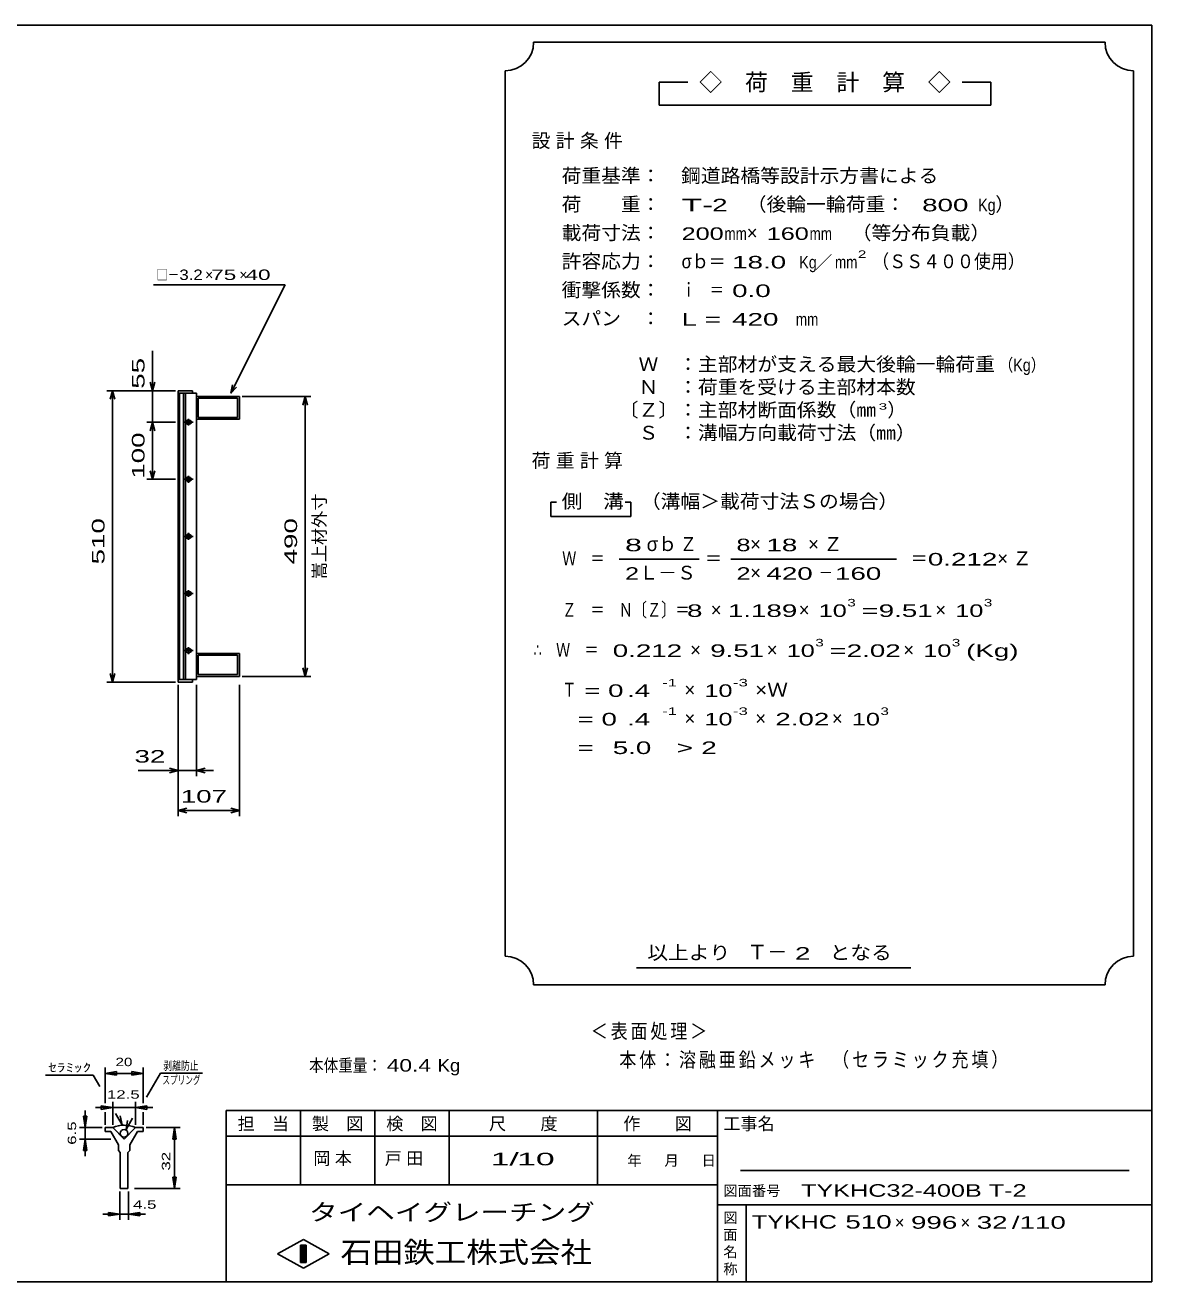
# Model space of a CAD drawing. Units: millimetres, scale not verified. Extents: x -1820 to 1736, y -1282 to 1048.
# Drawn here: x -236 to 1736, y -1152 to 1048 of the extents above; entities that cross this region are included whole.
import ezdxf
from ezdxf.enums import TextEntityAlignment as Align

# ---------------------------------------------------------------- set-up
doc = ezdxf.new("R2010")
doc.units = ezdxf.units.MM
doc.header["$LTSCALE"] = 10
for name, color, linetype, lineweight in [('CADPAC_LAYER_0000', 150, 'Continuous', 25), ('CADPAC_LAYER_0016', 3, 'Continuous', 25), ('CADPAC_LAYER_0022', 2, 'Continuous', 25), ('CADPAC_LAYER_0032', 4, 'Continuous', 25)]:
    doc.layers.add(name, color=color, linetype=linetype, lineweight=lineweight)
doc.styles.add('ベクトル', font='')
doc.styles.get('ベクトル').set_extended_font_data('ベクトル')

msp = doc.modelspace()

# ---------------------------------------------------------------- linework, layer by layer
at = {"layer": 'CADPAC_LAYER_0000'}
for p, q in [((-1724, 1048.5), (1736, 1048.5)), ((1736, 1048.5), (1736, -1151.5)), ((1736, -851.5), (116, -851.5)), ((116, -851.5), (116, -1151.5)), ((246, -851.5), (246, -981.5)), ((376, -981.5), (376, -851.5)), ((506, -851.5), (506, -981.5)), ((766, -981.5), (766, -851.5)), ((976, -851.5), (976, -1151.5)), ((976, -896.5), (116, -896.5)), ((1696, -956.5), (1016, -956.5)), ((116, -981.5), (976, -981.5)), ((976, -1016.5), (1736, -1016.5)), ((1026, -1151.5), (1026, -1016.5)), ((206, -1102.5), (251, -1077.5)), ((251, -1077.5), (296, -1102.5)), ((246, -1087.5), (256, -1087.5)), ((246, -1117.5), (246, -1087.5)), ((246, -1087.5), (248, -1087.5)), ((248, -1087.5), (248, -1117.5)), ((250, -1117.5), (250, -1087.5)), ((250, -1087.5), (252, -1087.5)), ((252, -1087.5), (252, -1117.5)), ((254, -1117.5), (254, -1087.5)), ((254, -1087.5), (256, -1087.5)), ((256, -1087.5), (256, -1117.5)), ((256, -1087.5), (256, -1117.5)), ((251, -1127.5), (206, -1102.5)), ((256, -1117.5), (246, -1117.5)), ((248, -1117.5), (250, -1117.5)), ((296, -1102.5), (251, -1127.5)), ((252, -1117.5), (254, -1117.5)), ((1736, -1151.5), (-1724, -1151.5))]:
    msp.add_line(p, q, dxfattribs=at)
at = {"layer": 'CADPAC_LAYER_0016'}
for p, q in [((57, 408.5), (32, 408.5)), ((32, 408.5), (32, 404)), ((32, 404), (57, 404)), ((32, 404), (32, -97)), ((64, 404), (32, 404)), ((34, 404), (34, -97)), ((41, -97), (41, 404)), ((45, 404), (45, -97)), ((57, 404), (57, 408.5)), ((64, -97), (64, 404)), ((64, 398.5), (139, 398.5)), ((64, 358.5), (64, 398.5)), ((139, 398.5), (139, 358.5)), ((67, 395.5), (136, 395.5)), ((67, 361.5), (67, 395.5)), ((136, 395.5), (136, 361.5)), ((42, 353.5), (58, 353.5)), ((52, 356.5), (48, 356.5)), ((50, 359.5), (50, 347.5)), ((139, 358.5), (64, 358.5)), ((136, 361.5), (67, 361.5)), ((48, 350.5), (52, 350.5)), ((42, 253.5), (58, 253.5)), ((52, 256.5), (48, 256.5)), ((48, 250.5), (52, 250.5)), ((50, 259.5), (50, 247.5)), ((52, 156.5), (48, 156.5)), ((50, 159.5), (50, 147.5)), ((42, 153.5), (58, 153.5)), ((48, 150.5), (52, 150.5)), ((42, 53.5), (58, 53.5)), ((52, 56.5), (48, 56.5)), ((48, 50.5), (52, 50.5)), ((50, 59.5), (50, 47.5)), ((52, -43.5), (48, -43.5)), ((50, -40.5), (50, -52.5)), ((42, -46.5), (58, -46.5)), ((48, -49.5), (52, -49.5)), ((139, -51.5), (64, -51.5)), ((64, -51.5), (64, -91.5)), ((136, -54.5), (67, -54.5)), ((67, -54.5), (67, -88.5)), ((136, -88.5), (136, -54.5)), ((139, -91.5), (139, -51.5)), ((32, -97), (57, -97)), ((32, -101.5), (32, -97)), ((32, -97), (64, -97)), ((57, -101.5), (32, -101.5)), ((57, -97), (57, -101.5)), ((64, -91.5), (139, -91.5)), ((67, -88.5), (136, -88.5))]:
    msp.add_line(p, q, dxfattribs=at)
for centre, radius, start, end in [((48, 353.5), 3, 90, 270), ((50, 353.5), 4, 46.6, 133.4), ((52, 353.5), 3, 270, 90), ((50, 353.5), 4, 226.6, 313.4), ((48, 253.5), 3, 90, 270), ((50, 253.5), 4, 46.6, 133.4), ((50, 253.5), 4, 226.6, 313.4), ((52, 253.5), 3, 270, 90), ((48, 153.5), 3, 90, 270), ((50, 153.5), 4, 46.6, 133.4), ((52, 153.5), 3, 270, 90), ((50, 153.5), 4, 226.6, 313.4), ((48, 53.5), 3, 90, 270), ((50, 53.5), 4, 46.6, 133.4), ((50, 53.5), 4, 226.6, 313.4), ((52, 53.5), 3, 270, 90), ((48, -46.5), 3, 90, 270), ((50, -46.5), 4, 46.6, 133.4), ((52, -46.5), 3, 270, 90), ((50, -46.5), 4, 226.6, 313.4)]:
    msp.add_arc(centre, radius, start, end, dxfattribs=at)
at = {"layer": 'CADPAC_LAYER_0022', "color": 4}
for p, q in [((1654, 1018.5), (654, 1018.5)), ((604, 968.5), (604, -581.5)), ((1704, -581.5), (1704, 968.5)), ((924, 948.5), (874, 948.5)), ((874, 948.5), (874, 908.5)), ((1454, 948.5), (1404, 948.5)), ((1454, 908.5), (1454, 948.5)), ((874, 908.5), (1454, 908.5)), ((-11, 594), (219, 594)), ((124, 404), (219, 594)), ((-13, 408.5), (-13, 478.5)), ((-13, 408.5), (-17, 423.5)), ((-9, 423.5), (-13, 408.5)), ((124, 404), (127, 418.6)), ((-93, 408.5), (27, 408.5)), ((-87, 393.5), (-83, 408.5)), ((-79, 393.5), (-83, 408.5)), ((-83, -101.5), (-83, 408.5)), ((27, 408.5), (-23, 408.5)), ((-13, 408.5), (-13, 353.5)), ((124, 404), (134, 415)), ((144, 398.5), (264, 398.5)), ((250, 383.5), (254, 398.5)), ((258, 383.5), (254, 398.5)), ((254, -91.5), (254, 398.5)), ((-23, 353.5), (27, 353.5)), ((-17, 338.5), (-13, 353.5)), ((-9, 338.5), (-13, 353.5)), ((-13, 253.5), (-13, 353.5)), ((-13, 253.5), (-17, 268.5)), ((-13, 253.5), (-9, 268.5)), ((-23, 253.5), (27, 253.5)), ((694, 213.5), (684, 213.5)), ((684, 213.5), (684, 188.5)), ((824, 213.5), (814, 213.5)), ((824, 188.5), (824, 213.5)), ((684, 188.5), (824, 188.5)), ((804, 113.5), (944, 113.5)), ((999, 113.5), (1289, 113.5)), ((-83, -101.5), (-87, -86.5)), ((-83, -101.5), (-79, -86.5)), ((254, -91.5), (250, -76.5)), ((254, -91.5), (258, -76.5)), ((-93, -101.5), (27, -101.5)), ((32, -266.5), (32, -106.5)), ((32, -336.5), (32, -106.5)), ((64, -266.5), (64, -106.5)), ((139, -336.5), (139, -106.5)), ((144, -91.5), (264, -91.5)), ((-38, -256.5), (32, -256.5)), ((32, -256.5), (17, -252.5)), ((17, -260.5), (32, -256.5)), ((32, -256.5), (64, -256.5)), ((64, -256.5), (79, -252.5)), ((79, -260.5), (64, -256.5)), ((64, -256.5), (94, -256.5)), ((32, -326.5), (47, -322.5)), ((47, -330.5), (32, -326.5)), ((32, -326.5), (139, -326.5)), ((139, -326.5), (124, -322.5)), ((124, -330.5), (139, -326.5)), ((834, -601.5), (1314, -601.5)), ((654, -631.5), (1654, -631.5))]:
    msp.add_line(p, q, dxfattribs=at)
for centre, start, end in [((604, 1018.5), 270, 0), ((1704, 1018.5), 180, 270), ((604, -631.5), 0, 90), ((1704, -631.5), 90, 180)]:
    msp.add_arc(centre, 50, start, end, dxfattribs=at)
at = {"layer": 'CADPAC_LAYER_0032'}
for p, q in [((-200.33, -789.5), (-117, -789.5)), ((-105.33, -809.5), (-117, -789.5)), ((-96, -838.5), (-96, -776.5)), ((-96, -786.5), (-76, -783.5)), ((-76, -789.5), (-96, -786.5)), ((-96, -786.5), (-29.33, -786.5)), ((-76, -789.5), (-76, -783.5)), ((-29.33, -786.5), (-49.33, -783.5)), ((-49.33, -789.5), (-49.33, -783.5)), ((-49.33, -789.5), (-29.33, -786.5)), ((-29.33, -838.5), (-29.33, -776.5)), ((-23.33, -828.17), (1, -786.17)), ((1, -786.17), (74.34, -786.17)), ((-131, -881.5), (-131, -851.5)), ((-82.67, -846.5), (-112.67, -846.5)), ((-82.67, -846.5), (-102.67, -843.5)), ((-102.67, -843.5), (-102.67, -849.5)), ((-102.67, -849.5), (-82.67, -846.5)), ((-96, -876.5), (-96, -854.5)), ((-82.67, -876.5), (-82.67, -836.5)), ((-82.67, -846.5), (-42.67, -846.5)), ((-66, -876.5), (-77.67, -856.5)), ((-42.67, -836.5), (-42.67, -876.5)), ((-42.67, -846.5), (-22.67, -843.5)), ((-22.67, -849.5), (-42.67, -846.5)), ((-42.67, -846.5), (-12.67, -846.5)), ((-29.33, -876.5), (-29.33, -854.5)), ((-22.67, -843.5), (-22.67, -849.5)), ((-131, -881.5), (-134, -861.5)), ((-134, -861.5), (-128, -861.5)), ((-128, -861.5), (-131, -881.5)), ((-66, -876.5), (-69.67, -860.83)), ((-59.33, -884.83), (-48, -864.83)), ((-59.33, -884.83), (-57, -868.83)), ((-141, -881.5), (-101, -881.5)), ((-141, -901.5), (-86, -901.5)), ((-134, -921.5), (-131, -901.5)), ((-131, -901.5), (-131, -881.5)), ((-128, -921.5), (-131, -901.5)), ((-131, -931.5), (-131, -901.5)), ((-96, -881.5), (-96, -888.17)), ((-82.67, -881.5), (-96, -881.5)), ((-96, -888.17), (-86, -888.17)), ((-86, -888.17), (-72.67, -911.5)), ((-62.67, -901.5), (-82.67, -881.5)), ((-42.67, -881.5), (-62.67, -901.5)), ((-52.67, -911.5), (-39.33, -888.17)), ((-29.33, -881.5), (-42.67, -881.5)), ((-39.33, -888.17), (-29.33, -888.17)), ((-29.33, -888.17), (-29.33, -881.5)), ((-24.33, -881.5), (35.67, -881.5)), ((22.67, -901.5), (25.67, -881.5)), ((22.67, -901.5), (28.67, -901.5)), ((28.67, -901.5), (25.67, -881.5)), ((25.67, -988.17), (25.67, -881.5)), ((-134, -921.5), (-128, -921.5)), ((-72.67, -911.5), (-72.67, -921.5)), ((-72.67, -921.5), (-69.33, -924.83)), ((-56, -924.83), (-52.67, -921.5)), ((-52.67, -921.5), (-52.67, -911.5)), ((-69.33, -924.83), (-69.33, -988.17)), ((-56, -988.17), (-56, -924.83)), ((-69.33, -988.17), (-56, -988.17)), ((-44.33, -988.17), (35.67, -988.17)), ((25.67, -988.17), (22.67, -968.17)), ((22.67, -968.17), (28.67, -968.17)), ((28.67, -968.17), (25.67, -988.17)), ((-70.17, -1043.17), (-70.17, -993.17)), ((-55.17, -1043.17), (-55.17, -993.17)), ((-100.17, -1033.17), (-70.17, -1033.17)), ((-70.17, -1033.17), (-90.17, -1030.17)), ((-90.17, -1036.17), (-90.17, -1030.17)), ((-90.17, -1036.17), (-70.17, -1033.17)), ((-70.17, -1033.17), (-55.17, -1033.17)), ((-55.17, -1033.17), (-35.17, -1030.17)), ((-35.17, -1036.17), (-55.17, -1033.17)), ((-55.17, -1033.17), (-25.17, -1033.17)), ((-35.17, -1036.17), (-35.17, -1030.17))]:
    msp.add_line(p, q, dxfattribs=at)
msp.add_circle((-62.67, -891.5), 6.67, dxfattribs=at)
msp.add_arc((-63, -927.18), 50, 66, 113, dxfattribs=at)

# ---------------------------------------------------------------- texts
at = {"layer": 'CADPAC_LAYER_0000', "style": 'ベクトル'}
for s, height, p in [('担\u3000当', 21.99, (136, -874.5)), ('製\u3000図', 21.99, (266, -874.5)), ('検\u3000図', 21.99, (396, -874.5)), ('尺\u3000\u3000度', 21.99, (576, -874.5)), ('作\u3000\u3000図', 21.99, (811, -874.5)), ('工事名', 21.99, (986, -874.5)), ('年', 18.33, (818, -939)), ('月', 18.33, (883, -939)), ('日', 18.33, (948, -939)), ('図面番号', 18.33, (986, -992)), ('図', 18.33, (986, -1039)), ('面', 18.33, (986, -1069)), ('名', 18.33, (986, -1099)), ('称', 18.33, (986, -1129))]:
    msp.add_text(s, height=height, dxfattribs=at).set_placement(p, align=Align.MIDDLE_LEFT)
at = {"layer": 'CADPAC_LAYER_0000', "color": 222, "style": 'ベクトル'}
for s, height, width, p in [('タイヘイグレーチング', 29.33, 1.25, (261, -1029.5)), ('石田鉄工株式会社', 36.66, 1.1, (316, -1099.5))]:
    msp.add_text(s, height=height, dxfattribs=dict(at, width=width)).set_placement(p, align=Align.MIDDLE_LEFT)
at = {"layer": 'CADPAC_LAYER_0022', "style": 'ベクトル'}
for s, height, p in [('◇\u3000荷\u3000重\u3000計\u3000算\u3000◇', 29.33, (944, 948.5)), ('）', 24.19, (1462, 735)), ('×', 24.19, (1027, 685)), ('／', 21.99, (1146.5, 633.5)), ('×', 18.33, (79, 611.5)), ('×', 18.33, (139, 611.5)), ('）', 24.19, (1273, 375)), ('σｂ', 24.19, (852, 140)), ('×', 24.19, (1033, 140)), ('Ｌ－Ｓ', 24.19, (839, 90)), ('×', 24.19, (1033, 90)), ('×', 24.19, (964, 25)), ('×', 24.19, (1118, 25)), ('×', 24.19, (1357, 25)), ('×', 24.19, (928, -45)), ('×', 24.19, (1062, -45)), ('×', 24.19, (1301, -45)), ('×', 24.19, (918, -115)), ('×', 24.19, (918, -165)), ('×', 24.19, (1042, -165)), ('×', 24.19, (1176, -165)), ('Ｔ－', 25.66, (1028, -574)), ('×', 21.99, (1286, -1047.5)), ('×', 21.99, (1401, -1047.5))]:
    msp.add_text(s, height=height, dxfattribs=at).set_placement(p, align=Align.MIDDLE_LEFT)
for s, height, width, p in [('荷重基準：\u3000', 24.19, 1.05, (703, 785)), ('鋼道路橋等設計示方書による', 24.19, 1.05, (912, 785)), ('荷\u3000\u3000重：\u3000', 24.19, 1.05, (703, 735)), ('（後輪一輪荷重：', 24.19, 1.05, (1027, 735)), ('T-', 21.99, 2, (913, 733.5)), (' 2 ', 21.99, 1.65, (953, 733.5)), ('  800', 21.99, 1.65, (1307, 733.5)), ('Kg', 21.99, 0.85, (1432, 733.5)), ('載荷寸法：\u3000', 24.19, 1.05, (703, 685)), ('200', 21.99, 1.5, (913, 683.5)), ('mm', 21.99, 0.8, (988, 683.5)), ('160', 21.99, 1.5, (1062, 683.5)), ('mm', 21.99, 0.8, (1137, 683.5)), ('\u3000（等分布負載）', 24.19, 1.05, (1176, 685)), ('許容応力：\u3000', 24.19, 1.05, (703, 635)), ('σｂ＝', 24.19, 0.9, (913, 635)), (' 18.0', 21.99, 1.65, (988, 633.5)), ('Kg', 21.99, 0.85, (1119, 633.5)), ('mm', 21.99, 0.8, (1181.5, 633.5)), ('2', 13.2, 1.5, (1221.5, 647.5)), ('（ＳＳ４００使用）', 24.19, 0.9, (1246.5, 635)), ('□－', 18.33, 0.8, (-6, 611.5)), ('3.2', 18.33, 1.2, (34, 611.5)), (' 75 ', 18.33, 1.6, (79, 611.5)), (' 40 ', 18.33, 1.6, (139, 611.5)), ('衝撃係数：\u3000', 24.19, 1.05, (703, 585)), ('ｉ\u3000＝', 24.19, 0.75, (913, 585)), (' 0.0', 21.99, 1.65, (988, 583.5)), ('スパン\u3000：\u3000', 24.19, 1.05, (703, 535)), ('L =', 21.99, 1.65, (913, 533.5)), (' 420 ', 21.99, 1.65, (988, 533.5)), ('mm', 21.99, 0.8, (1113, 533.5)), ('\u3000Ｗ\u3000：主部材が支える最大後輪一輪荷重', 24.19, 1.05, (803, 455)), ('（Kg）', 21.99, 0.85, (1468, 453.5)), ('\u3000Ｎ\u3000：荷重を受ける主部材本数', 24.19, 1.05, (803, 415)), ('〔Ｚ〕：主部材断面係数（㎜', 24.19, 1.05, (803, 375)), ('3', 11, 1.8, (1258, 381)), ('\u3000Ｓ\u3000：溝幅方向載荷寸法（㎜）', 24.19, 1.05, (803, 335)), ('側\u3000溝', 24.19, 1.1, (703, 215)), ('\u3000（溝幅＞載荷寸法Ｓの場合）', 24.19, 1.05, (807, 215)), ('8', 21.99, 1.8, (814, 138.5)), ('Ｚ', 24.19, 0.9, (910, 140)), ('8', 21.99, 1.5, (1009, 138.5)), (' 18 ', 21.99, 1.65, (1048, 138.5)), ('Ｗ\u3000＝', 24.19, 0.75, (704, 115)), ('＝', 24.19, 0.9, (954, 115)), ('＝', 24.19, 0.9, (1314, 115)), ('0.212', 21.99, 1.65, (1344, 113.5)), ('2', 21.99, 1.5, (814, 88.5)), ('2', 21.99, 1.5, (1009, 88.5)), (' 420 ', 21.99, 1.65, (1048, 88.5)), ('－', 24.19, 0.75, (1153, 90)), (' 160 ', 21.99, 1.65, (1168, 88.5)), ('3', 13.2, 1.5, (1203, 37.5)), ('3', 13.2, 1.5, (1442, 37.5)), ('Ｚ\u3000＝\u3000Ｎ〔Ｚ〕＝', 24.19, 0.75, (704, 25)), (' 8 ', 21.99, 1.65, (909, 23.5)), ('1.189', 21.99, 1.65, (994, 23.5)), ('10', 21.99, 1.5, (1153, 23.5)), ('=', 21.99, 1.7, (1228, 23.5)), ('9.51', 21.99, 1.65, (1258, 23.5)), ('10', 21.99, 1.5, (1392, 23.5)), ('∴\u3000Ｗ\u3000＝', 24.19, 0.75, (654, -45)), (' 0.212', 21.99, 1.65, (779, -46.5)), ('9.51', 21.99, 1.65, (963, -46.5)), ('10', 21.99, 1.5, (1097, -46.5)), ('3', 13.2, 1.5, (1147, -32.5)), ('=', 21.99, 1.7, (1172, -46.5)), ('2.02', 21.99, 1.65, (1202, -46.5)), ('10', 21.99, 1.5, (1336, -46.5)), ('3', 13.2, 1.5, (1386, -32.5)), ('(Kg)', 21.99, 1.65, (1411, -46.5)), ('Ｔ', 24.19, 0.75, (704, -115)), (' = 0', 21.99, 1.65, (729, -116.5)), (' .4 ', 21.99, 1.65, (804, -116.5)), ('-1', 13.2, 1.65, (879, -102.5)), ('10', 21.99, 1.5, (953, -116.5)), ('-3', 13.2, 1.65, (1003, -102.5)), ('×Ｗ', 24.19, 1.1, (1042, -115)), ('-1', 13.2, 1.65, (879, -152.5)), ('-3', 13.2, 1.65, (1003, -152.5)), ('3', 13.2, 1.5, (1261, -152.5)), ('  = 0', 21.99, 1.65, (704, -166.5)), (' .4 ', 21.99, 1.65, (804, -166.5)), ('10', 21.99, 1.5, (953, -166.5)), ('2.02', 21.99, 1.65, (1077, -166.5)), ('10', 21.99, 1.5, (1211, -166.5)), ('  =', 21.99, 1.65, (704, -216.5)), (' 5.0', 21.99, 1.65, (779, -216.5)), ('>', 21.99, 1.7, (904, -216.5)), (' 2 ', 21.99, 1.65, (934, -216.5)), (' 32 ', 21.99, 1.65, (-58, -231.5)), (' 107 ', 21.99, 1.65, (23, -301.5)), ('以上より\u3000', 24.19, 1.1, (853, -575)), (' 2 ', 21.99, 1.65, (1098, -576.5)), ('となる', 24.19, 1.1, (1172, -575)), ('本体重量：', 21.99, 0.85, (261, -772.5)), (' 40.4', 21.99, 1.35, (386, -772.5)), ('Kg', 21.99, 1.1, (486, -772.5)), ('1/', 21.99, 2, (579, -936.5)), (' 10 ', 21.99, 2, (609, -936.5)), ('TYKHC32-400B T-2', 21.99, 1.5, (1122, -991.5)), ('TYKHC', 23.46, 1.4, (1036, -1046.5)), (' 510 ', 23.46, 1.55, (1186, -1046.5)), (' 996 ', 21.99, 1.65, (1301, -1047.5)), (' 32 ', 21.99, 1.65, (1416, -1047.5)), ('/', 21.99, 1.65, (1491, -1047.5)), (' 110 ', 21.99, 1.65, (1491, -1047.5))]:
    msp.add_text(s, height=height, dxfattribs=dict(at, width=width)).set_placement(p, align=Align.MIDDLE_LEFT)
at = {"layer": 'CADPAC_LAYER_0022', "style": 'ベクトル', "width": 1.65}
for s, p in [(' 55 ', (-38, 398.5)), (' 100 ', (-38, 241)), (' 510 ', (-108, 91)), (' 490', (229, 91))]:
    msp.add_text(s, height=21.99, rotation=90, dxfattribs=at).set_placement(p, align=Align.MIDDLE_LEFT)
at = {"layer": 'CADPAC_LAYER_0022', "style": 'ベクトル'}
msp.add_text('嵩上材外寸', height=21.99, rotation=90, dxfattribs=at).set_placement((279, 78.5), align=Align.MIDDLE_LEFT)
at = {"layer": 'CADPAC_LAYER_0022', "attachment_point": 4, "style": 'ベクトル'}
for s, insert, char_height in [('\\T1.28;設計条件', (650.5, 845), 24.19), ('\\T1.28;荷重計算', (650.5, 285), 24.19), ('\\T1.42;×Ｚ', (1134.5, 140), 24.19), ('\\T1.42;×Ｚ', (1465.5, 115), 24.19), ('\\T1.17;\\W0.85;＜表面処理＞', (754, -714), 25.66), ('\\T1.17;\\W0.85;本体：溶融亜鉛メッキ', (804, -764), 25.66), ('\\T1.17;\\W0.85;（セラミック充填）', (1176.5, -764), 25.66), ('\\T1.25;岡本\u3000', (268.5, -936.5), 21.99), ('\\T1.25;戸田\u3000', (393.5, -936.5), 21.99)]:
    msp.add_mtext(s, dxfattribs=dict(at, insert=insert, char_height=char_height))
at = {"layer": 'CADPAC_LAYER_0032', "color": 2, "style": 'ベクトル'}
for s, width, p in [('ｾﾗﾐｯｸ', 1.5, (-195.33, -776.5)), ('20', 1.35, (-77.67, -766.5)), ('剥離防止', 0.75, (6, -773.17)), ('スプリング', 0.65, (4.34, -798.17)), ('12.5', 1.5, (-92.67, -823.5)), (' 4.5 ', 1.5, (-55.17, -1016.17))]:
    msp.add_text(s, height=14.66, dxfattribs=dict(at, width=width)).set_placement(p, align=Align.MIDDLE_LEFT)
at = {"layer": 'CADPAC_LAYER_0032', "color": 2, "style": 'ベクトル', "width": 1.5}
for s, p in [('6.5', (-154, -911.5)), (' 32 ', (10.67, -964.83))]:
    msp.add_text(s, height=14.66, rotation=90, dxfattribs=at).set_placement(p, align=Align.MIDDLE_LEFT)

doc.saveas('drawing.dxf')
